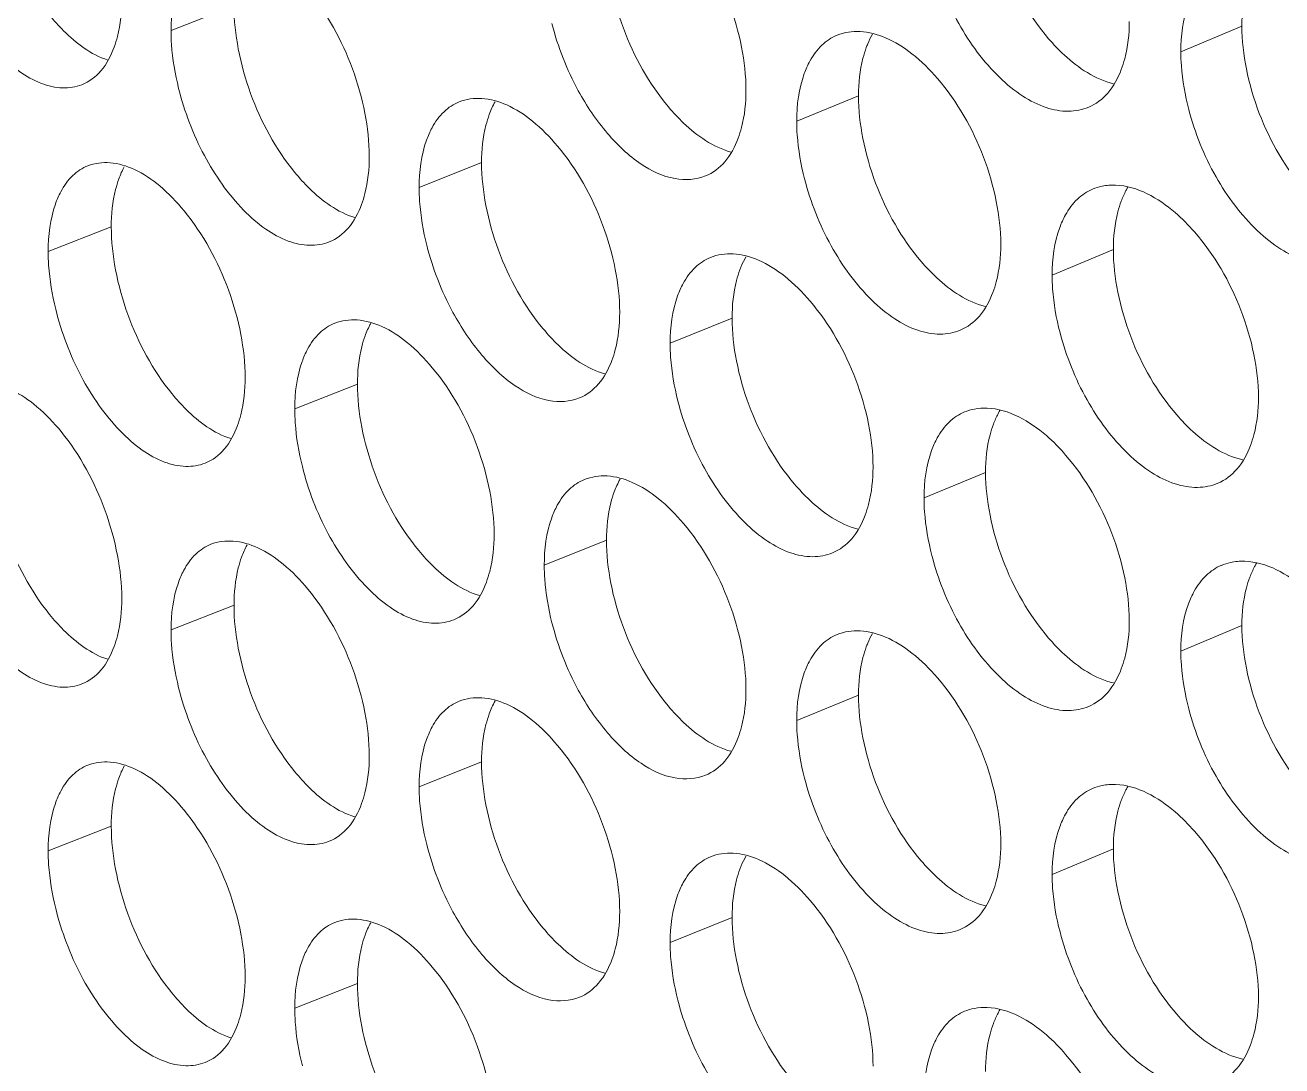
# Model space of a CAD drawing. Header units: millimetres. Extents: x 1177 to 4147, y 93 to 2194.
# Drawn here: x 2535.62 to 2552.14, y 726.94 to 740.61 of the extents above; entities that cross this region are included whole.
import ezdxf

# ---------------------------------------------------------------- set-up
doc = ezdxf.new("R2010")
doc.units = ezdxf.units.MM
doc.header["$LTSCALE"] = 0.1
doc.layers.get('0').update_dxf_attribs({"lineweight": 13})
doc.layers.add('标注', color=251, linetype='Continuous', lineweight=9)

# ---------------------------------------------------------------- blocks, each defined once
blk = doc.blocks.new('02')
for points, knots in [([(4627.348, 522.744), (4597.363, 531.299), (4553.55, 545.69), (4497.641, 568.487), (4458.71, 586.649), (4422.281, 606.068), (4388.51, 626.659), (4357.551, 648.334), (4338.416, 663.815), (4329.392, 671.722)], [0, 0, 0, 0, 0.278685, 0.411475, 0.539478, 0.662459, 0.780251, 0.892768, 1, 1, 1, 1]), ([(4626.906, 521.428), (4597.052, 529.945), (4553.424, 544.261), (4497.732, 566.923), (4458.929, 584.973), (4422.597, 604.269), (4388.892, 624.729), (4357.964, 646.263), (4338.829, 661.641), (4329.798, 669.496)], [0, 0, 0, 0, 0.278468, 0.411196, 0.539177, 0.662176, 0.780023, 0.892638, 1, 1, 1, 1]), ([(4628.518, 518.372), (4598.337, 526.935), (4554.235, 541.353), (4497.955, 564.22), (4458.766, 582.448), (4422.099, 601.945), (4388.114, 622.628), (4356.965, 644.402), (4337.717, 659.96), (4328.641, 667.907)], [0, 0, 0, 0, 0.278732, 0.411552, 0.539576, 0.662563, 0.780343, 0.892822, 1, 1, 1, 1]), ([(4328.202, 667.332), (4337.3, 659.316), (4356.601, 643.626), (4387.852, 621.677), (4421.956, 600.844), (4458.755, 581.215), (4498.091, 562.874), (4554.59, 539.876), (4598.873, 525.389), (4629.18, 516.79)], [0, 0, 0, 0, 0.107262, 0.219794, 0.337581, 0.460553, 0.588547, 0.721328, 1, 1, 1, 1])]:
    blk.add_open_spline(points, degree=3, knots=knots)
at = {"layer": '标注'}
for p, q in [((4395.371, 649.648), (4394.189, 649.185)), ((4414.291, 649.269), (4413.145, 648.785)), ((4407.093, 647.963), (4405.934, 647.487)), ((4407.093, 647.963), (4405.934, 647.487)), ((4400.018, 646.707), (4398.846, 646.239)), ((4393.067, 645.501), (4391.882, 645.041)), ((4411.878, 645.078), (4410.728, 644.597)), ((4411.878, 645.078), (4410.728, 644.597)), ((4404.721, 643.789), (4403.558, 643.316)), ((4397.688, 642.55), (4396.511, 642.085)), ((4409.479, 640.893), (4408.324, 640.414)), ((4402.363, 639.62), (4401.195, 639.15)), ((4395.371, 638.398), (4394.189, 637.935)), ((4414.291, 638.019), (4413.145, 637.535)), ((4407.093, 636.713), (4405.934, 636.237)), ((4400.018, 635.457), (4398.846, 634.989)), ((4393.067, 634.251), (4391.882, 633.791)), ((4411.878, 633.828), (4410.728, 633.347)), ((4404.721, 632.539), (4403.558, 632.066)), ((4397.688, 631.3), (4396.511, 630.835))]:
    blk.add_line(p, q, dxfattribs=at)
for centre, radius, start, end in [((4411.856, 645.33), 0.952, 101.531, 112.7006), ((4411.856, 645.33), 0.952, 101.531, 112.7006), ((4414.281, 638.263), 0.96, 102.3564, 112.9065), ((4411.856, 634.08), 0.952, 101.531, 112.7006)]:
    blk.add_arc(centre, radius, start, end, dxfattribs=at)
for points, knots in [([(4409.479, 652.143), (4409.479, 651.873), (4409.544, 651.313), (4409.858, 650.229), (4410.293, 649.463), (4410.664, 649.033)], [0, 0, 0, 0, 0.239274, 0.496012, 1, 1, 1, 1]), ([(4404.982, 648.068), (4404.982, 648.338), (4404.917, 648.898), (4404.605, 649.983), (4404.176, 650.75), (4403.809, 651.184)], [0, 0, 0, 0, 0.239276, 0.49611, 1, 1, 1, 1]), ([(4404.982, 648.068), (4404.982, 648.338), (4404.917, 648.898), (4404.605, 649.983), (4404.176, 650.75), (4403.809, 651.184)], [0, 0, 0, 0, 0.239276, 0.49611, 1, 1, 1, 1]), ([(4389.73, 651.067), (4389.837, 650.631), (4390.144, 649.81), (4390.745, 648.931), (4391.31, 648.419), (4391.727, 648.183), (4392.138, 648.086), (4392.402, 648.126), (4392.516, 648.17)], [0, 0, 0, 0, 0.306595, 0.592601, 0.716644, 0.823962, 0.916568, 1, 1, 1, 1]), ([(4402.363, 650.87), (4402.363, 650.601), (4402.427, 650.04), (4402.736, 648.955), (4403.162, 648.186), (4403.527, 647.752)], [0, 0, 0, 0, 0.239489, 0.496465, 1, 1, 1, 1]), ([(4402.363, 650.87), (4402.363, 650.601), (4402.427, 650.04), (4402.736, 648.955), (4403.162, 648.186), (4403.527, 647.752)], [0, 0, 0, 0, 0.239489, 0.496465, 1, 1, 1, 1]), ([(4408.472, 650.582), (4408.585, 650.143), (4408.913, 649.318), (4409.551, 648.448), (4410.148, 647.951), (4410.589, 647.727), (4411.022, 647.646), (4411.296, 647.697), (4411.415, 647.747)], [0, 0, 0, 0, 0.302626, 0.586607, 0.710758, 0.819158, 0.913847, 1, 1, 1, 1]), ([(4394.429, 650.306), (4394.389, 650.231), (4394.237, 649.876), (4394.189, 649.484), (4394.189, 649.185)], [0, 0, 0, 0, 0.22205, 1, 1, 1, 1]), ([(4397.91, 646.827), (4397.91, 647.097), (4397.846, 647.657), (4397.54, 648.743), (4397.119, 649.514), (4396.757, 649.951)], [0, 0, 0, 0, 0.239493, 0.496564, 1, 1, 1, 1]), ([(4414.44, 650.175), (4414.415, 650.109), (4414.323, 649.816), (4414.291, 649.506), (4414.291, 649.269)], [0, 0, 0, 0, 0.230311, 1, 1, 1, 1]), ([(4393.122, 648.875), (4393.146, 648.941), (4393.234, 649.233), (4393.265, 649.542), (4393.265, 649.777)], [0, 0, 0, 0, 0.229076, 1, 1, 1, 1]), ([(4413.398, 649.914), (4413.356, 649.838), (4413.196, 649.483), (4413.145, 649.086), (4413.145, 648.785)], [0, 0, 0, 0, 0.2238, 1, 1, 1, 1]), ([(4391.908, 649.477), (4391.992, 649.375), (4392.298, 649.03), (4392.687, 648.736), (4393.002, 648.633)], [0, 0, 0, 0, 0.285023, 1, 1, 1, 1]), ([(4395.371, 649.648), (4395.371, 649.378), (4395.434, 648.817), (4395.736, 647.731), (4396.155, 646.959), (4396.515, 646.521)], [0, 0, 0, 0, 0.239706, 0.496917, 1, 1, 1, 1]), ([(4401.34, 649.316), (4401.396, 649.097), (4401.535, 648.665), (4401.862, 647.96), (4402.332, 647.265), (4402.943, 646.678), (4403.596, 646.362), (4404.046, 646.385), (4404.224, 646.457)], [0, 0, 0, 0, 0.152387, 0.304947, 0.522872, 0.714293, 0.870269, 1, 1, 1, 1]), ([(4401.34, 649.316), (4401.396, 649.097), (4401.535, 648.665), (4401.862, 647.96), (4402.332, 647.265), (4402.943, 646.678), (4403.596, 646.362), (4404.046, 646.385), (4404.224, 646.457)], [0, 0, 0, 0, 0.152387, 0.304947, 0.522872, 0.714293, 0.870269, 1, 1, 1, 1]), ([(4412.027, 648.454), (4412.052, 648.52), (4412.145, 648.813), (4412.177, 649.123), (4412.177, 649.359)], [0, 0, 0, 0, 0.230247, 1, 1, 1, 1]), ([(4414.291, 649.269), (4414.291, 649), (4414.357, 648.44), (4414.675, 647.357), (4415.114, 646.593), (4415.489, 646.165)], [0, 0, 0, 0, 0.239131, 0.495711, 1, 1, 1, 1]), ([(4394.189, 649.185), (4394.189, 649.098), (4394.203, 648.733), (4394.265, 648.371), (4394.332, 648.1)], [0, 0, 0, 0, 0.237814, 1, 1, 1, 1]), ([(4406.692, 649.098), (4406.587, 649.055), (4406.383, 648.919), (4406.242, 648.722), (4406.182, 648.613)], [0, 0, 0, 0, 0.478136, 1, 1, 1, 1]), ([(4406.692, 649.098), (4406.587, 649.055), (4406.383, 648.919), (4406.242, 648.722), (4406.182, 648.613)], [0, 0, 0, 0, 0.478136, 1, 1, 1, 1]), ([(4408.578, 648.284), (4408.433, 648.453), (4408.136, 648.749), (4407.641, 649.064), (4407.146, 649.199), (4406.827, 649.154), (4406.692, 649.098)], [0, 0, 0, 0, 0.30699, 0.573081, 0.799443, 1, 1, 1, 1]), ([(4408.578, 648.284), (4408.433, 648.453), (4408.136, 648.749), (4407.641, 649.064), (4407.146, 649.199), (4406.827, 649.154), (4406.692, 649.098)], [0, 0, 0, 0, 0.30699, 0.573081, 0.799443, 1, 1, 1, 1]), ([(4407.357, 649.118), (4407.323, 649.059), (4407.283, 648.976), (4407.249, 648.89), (4407.24, 648.868)], [0, 0, 0, 0, 0.741765, 1, 1, 1, 1]), ([(4407.357, 649.118), (4407.323, 649.059), (4407.283, 648.976), (4407.249, 648.89), (4407.24, 648.868)], [0, 0, 0, 0, 0.741765, 1, 1, 1, 1]), ([(4410.664, 649.033), (4410.756, 648.925), (4411.099, 648.566), (4411.537, 648.271), (4411.884, 648.189)], [0, 0, 0, 0, 0.285356, 1, 1, 1, 1]), ([(4392.516, 648.17), (4392.653, 648.223), (4392.917, 648.425), (4393.064, 648.715), (4393.122, 648.875)], [0, 0, 0, 0, 0.462617, 1, 1, 1, 1]), ([(4407.24, 648.868), (4407.216, 648.802), (4407.125, 648.509), (4407.093, 648.199), (4407.093, 647.963)], [0, 0, 0, 0, 0.229871, 1, 1, 1, 1]), ([(4407.24, 648.868), (4407.216, 648.802), (4407.125, 648.509), (4407.093, 648.199), (4407.093, 647.963)], [0, 0, 0, 0, 0.229871, 1, 1, 1, 1]), ([(4413.145, 648.785), (4413.145, 648.699), (4413.16, 648.334), (4413.224, 647.972), (4413.295, 647.703)], [0, 0, 0, 0, 0.238027, 1, 1, 1, 1]), ([(4406.182, 648.613), (4406.141, 648.538), (4405.984, 648.183), (4405.934, 647.788), (4405.934, 647.487)], [0, 0, 0, 0, 0.223124, 1, 1, 1, 1]), ([(4406.182, 648.613), (4406.141, 648.538), (4405.984, 648.183), (4405.934, 647.788), (4405.934, 647.487)], [0, 0, 0, 0, 0.223124, 1, 1, 1, 1]), ([(4411.415, 647.747), (4411.552, 647.804), (4411.815, 648.007), (4411.967, 648.296), (4412.027, 648.454)], [0, 0, 0, 0, 0.467837, 1, 1, 1, 1]), ([(4394.332, 648.1), (4394.441, 647.664), (4394.754, 646.841), (4395.363, 645.965), (4395.936, 645.457), (4396.36, 645.223), (4396.776, 645.131), (4397.043, 645.173), (4397.158, 645.218)], [0, 0, 0, 0, 0.305591, 0.59108, 0.715148, 0.822737, 0.915872, 1, 1, 1, 1]), ([(4404.835, 647.164), (4404.86, 647.23), (4404.951, 647.523), (4404.982, 647.832), (4404.982, 648.068)], [0, 0, 0, 0, 0.229806, 1, 1, 1, 1]), ([(4404.835, 647.164), (4404.86, 647.23), (4404.951, 647.523), (4404.982, 647.832), (4404.982, 648.068)], [0, 0, 0, 0, 0.229806, 1, 1, 1, 1]), ([(4409.765, 645.173), (4409.765, 645.443), (4409.699, 646.003), (4409.384, 647.087), (4408.949, 647.853), (4408.578, 648.284)], [0, 0, 0, 0, 0.239132, 0.495807, 1, 1, 1, 1]), ([(4409.765, 645.173), (4409.765, 645.443), (4409.699, 646.003), (4409.384, 647.087), (4408.949, 647.853), (4408.578, 648.284)], [0, 0, 0, 0, 0.239132, 0.495807, 1, 1, 1, 1]), ([(4399.599, 647.848), (4399.493, 647.806), (4399.289, 647.671), (4399.149, 647.472), (4399.089, 647.363)], [0, 0, 0, 0, 0.476586, 1, 1, 1, 1]), ([(4401.444, 647.018), (4401.302, 647.187), (4401.013, 647.483), (4400.53, 647.801), (4400.045, 647.942), (4399.731, 647.901), (4399.599, 647.848)], [0, 0, 0, 0, 0.3085, 0.575059, 0.800797, 1, 1, 1, 1]), ([(4407.093, 647.963), (4407.093, 647.693), (4407.158, 647.134), (4407.471, 646.049), (4407.902, 645.282), (4408.271, 644.85)], [0, 0, 0, 0, 0.239345, 0.496163, 1, 1, 1, 1]), ([(4407.093, 647.963), (4407.093, 647.693), (4407.158, 647.134), (4407.471, 646.049), (4407.902, 645.282), (4408.271, 644.85)], [0, 0, 0, 0, 0.239345, 0.496163, 1, 1, 1, 1]), ([(4400.163, 647.611), (4400.139, 647.545), (4400.049, 647.252), (4400.018, 646.943), (4400.018, 646.707)], [0, 0, 0, 0, 0.229432, 1, 1, 1, 1]), ([(4403.527, 647.752), (4403.617, 647.646), (4403.945, 647.292), (4404.365, 646.997), (4404.7, 646.906)], [0, 0, 0, 0, 0.285293, 1, 1, 1, 1]), ([(4403.527, 647.752), (4403.617, 647.646), (4403.945, 647.292), (4404.365, 646.997), (4404.7, 646.906)], [0, 0, 0, 0, 0.285293, 1, 1, 1, 1]), ([(4413.295, 647.703), (4413.409, 647.264), (4413.742, 646.439), (4414.389, 645.57), (4414.994, 645.077), (4415.442, 644.856), (4415.879, 644.78), (4416.156, 644.834), (4416.276, 644.885)], [0, 0, 0, 0, 0.301654, 0.585147, 0.709328, 0.817996, 0.913192, 1, 1, 1, 1]), ([(4399.089, 647.363), (4399.048, 647.287), (4398.894, 646.933), (4398.846, 646.539), (4398.846, 646.239)], [0, 0, 0, 0, 0.222471, 1, 1, 1, 1]), ([(4405.934, 647.487), (4405.934, 647.4), (4405.948, 647.036), (4406.012, 646.673), (4406.081, 646.404)], [0, 0, 0, 0, 0.237945, 1, 1, 1, 1]), ([(4405.934, 647.487), (4405.934, 647.4), (4405.948, 647.036), (4406.012, 646.673), (4406.081, 646.404)], [0, 0, 0, 0, 0.237945, 1, 1, 1, 1]), ([(4404.224, 646.457), (4404.362, 646.513), (4404.626, 646.716), (4404.776, 647.005), (4404.835, 647.164)], [0, 0, 0, 0, 0.465952, 1, 1, 1, 1]), ([(4404.224, 646.457), (4404.362, 646.513), (4404.626, 646.716), (4404.776, 647.005), (4404.835, 647.164)], [0, 0, 0, 0, 0.465952, 1, 1, 1, 1]), ([(4402.611, 643.899), (4402.611, 644.168), (4402.546, 644.729), (4402.236, 645.814), (4401.81, 646.583), (4401.444, 647.018)], [0, 0, 0, 0, 0.239348, 0.496261, 1, 1, 1, 1]), ([(4392.629, 646.648), (4392.524, 646.607), (4392.318, 646.471), (4392.179, 646.272), (4392.12, 646.161)], [0, 0, 0, 0, 0.474911, 1, 1, 1, 1]), ([(4394.434, 645.801), (4394.296, 645.97), (4394.014, 646.267), (4393.542, 646.588), (4393.068, 646.734), (4392.759, 646.699), (4392.629, 646.648)], [0, 0, 0, 0, 0.310056, 0.577106, 0.802202, 1, 1, 1, 1]), ([(4397.766, 645.924), (4397.79, 645.99), (4397.88, 646.283), (4397.91, 646.591), (4397.91, 646.827)], [0, 0, 0, 0, 0.229368, 1, 1, 1, 1]), ([(4400.018, 646.707), (4400.018, 646.437), (4400.082, 645.877), (4400.389, 644.791), (4400.812, 644.021), (4401.176, 643.586)], [0, 0, 0, 0, 0.239561, 0.496616, 1, 1, 1, 1]), ([(4396.515, 646.521), (4396.6, 646.417), (4396.916, 646.068), (4397.317, 645.774), (4397.64, 645.675)], [0, 0, 0, 0, 0.285157, 1, 1, 1, 1]), ([(4393.209, 646.404), (4393.186, 646.338), (4393.098, 646.045), (4393.067, 645.736), (4393.067, 645.501)], [0, 0, 0, 0, 0.228996, 1, 1, 1, 1]), ([(4398.846, 646.239), (4398.846, 646.153), (4398.86, 645.788), (4398.923, 645.425), (4398.991, 645.155)], [0, 0, 0, 0, 0.237866, 1, 1, 1, 1]), ([(4406.081, 646.404), (4406.194, 645.966), (4406.519, 645.142), (4407.152, 644.27), (4407.745, 643.771), (4408.183, 643.545), (4408.613, 643.463), (4408.886, 643.512), (4409.004, 643.561)], [0, 0, 0, 0, 0.303115, 0.587343, 0.711479, 0.819744, 0.914178, 1, 1, 1, 1]), ([(4406.081, 646.404), (4406.194, 645.966), (4406.519, 645.142), (4407.152, 644.27), (4407.745, 643.771), (4408.183, 643.545), (4408.613, 643.463), (4408.886, 643.512), (4409.004, 643.561)], [0, 0, 0, 0, 0.303115, 0.587343, 0.711479, 0.819744, 0.914178, 1, 1, 1, 1]), ([(4411.489, 646.209), (4411.384, 646.165), (4411.181, 646.029), (4411.039, 645.833), (4410.979, 645.725)], [0, 0, 0, 0, 0.479105, 1, 1, 1, 1]), ([(4411.489, 646.209), (4411.384, 646.165), (4411.181, 646.029), (4411.039, 645.833), (4410.979, 645.725)], [0, 0, 0, 0, 0.479105, 1, 1, 1, 1]), ([(4413.402, 645.406), (4413.289, 645.535), (4412.887, 645.947), (4412.33, 646.268), (4411.921, 646.284)], [0, 0, 0, 0, 0.295157, 1, 1, 1, 1]), ([(4413.402, 645.406), (4413.289, 645.535), (4412.887, 645.947), (4412.33, 646.268), (4411.921, 646.284)], [0, 0, 0, 0, 0.295157, 1, 1, 1, 1]), ([(4412.149, 646.241), (4412.137, 646.222), (4412.091, 646.139), (4412.052, 646.051), (4412.027, 645.984)], [0, 0, 0, 0, 0.242084, 1, 1, 1, 1]), ([(4412.149, 646.241), (4412.137, 646.222), (4412.091, 646.139), (4412.052, 646.051), (4412.027, 645.984)], [0, 0, 0, 0, 0.242084, 1, 1, 1, 1]), ([(4392.12, 646.161), (4392.08, 646.086), (4391.929, 645.731), (4391.882, 645.34), (4391.882, 645.041)], [0, 0, 0, 0, 0.221845, 1, 1, 1, 1]), ([(4412.027, 645.984), (4412.002, 645.918), (4411.91, 645.625), (4411.878, 645.315), (4411.878, 645.078)], [0, 0, 0, 0, 0.230164, 1, 1, 1, 1]), ([(4412.027, 645.984), (4412.002, 645.918), (4411.91, 645.625), (4411.878, 645.315), (4411.878, 645.078)], [0, 0, 0, 0, 0.230164, 1, 1, 1, 1]), ([(4395.581, 642.674), (4395.581, 642.944), (4395.517, 643.504), (4395.213, 644.591), (4394.794, 645.363), (4394.434, 645.801)], [0, 0, 0, 0, 0.239566, 0.496716, 1, 1, 1, 1]), ([(4397.158, 645.218), (4397.295, 645.273), (4397.559, 645.475), (4397.707, 645.764), (4397.766, 645.924)], [0, 0, 0, 0, 0.463981, 1, 1, 1, 1]), ([(4410.979, 645.725), (4410.937, 645.649), (4410.779, 645.294), (4410.728, 644.898), (4410.728, 644.597)], [0, 0, 0, 0, 0.223573, 1, 1, 1, 1]), ([(4410.979, 645.725), (4410.937, 645.649), (4410.779, 645.294), (4410.728, 644.898), (4410.728, 644.597)], [0, 0, 0, 0, 0.223573, 1, 1, 1, 1]), ([(4393.067, 645.501), (4393.067, 645.231), (4393.13, 644.67), (4393.431, 643.583), (4393.846, 642.81), (4394.205, 642.371)], [0, 0, 0, 0, 0.239778, 0.497068, 1, 1, 1, 1]), ([(4414.602, 642.301), (4414.602, 642.571), (4414.535, 643.13), (4414.216, 644.214), (4413.776, 644.977), (4413.402, 645.406)], [0, 0, 0, 0, 0.238989, 0.495505, 1, 1, 1, 1]), ([(4414.602, 642.301), (4414.602, 642.571), (4414.535, 643.13), (4414.216, 644.214), (4413.776, 644.977), (4413.402, 645.406)], [0, 0, 0, 0, 0.238989, 0.495505, 1, 1, 1, 1]), ([(4391.882, 645.041), (4391.882, 644.954), (4391.896, 644.589), (4391.957, 644.226), (4392.024, 643.956)], [0, 0, 0, 0, 0.237788, 1, 1, 1, 1]), ([(4398.991, 645.155), (4399.046, 644.936), (4399.183, 644.505), (4399.508, 643.799), (4399.975, 643.104), (4400.581, 642.516), (4401.229, 642.197), (4401.678, 642.217), (4401.855, 642.289)], [0, 0, 0, 0, 0.152652, 0.305439, 0.523584, 0.715027, 0.870754, 1, 1, 1, 1]), ([(4406.187, 644.106), (4406.042, 644.275), (4405.748, 644.571), (4405.257, 644.888), (4404.765, 645.024), (4404.448, 644.981), (4404.314, 644.926)], [0, 0, 0, 0, 0.307488, 0.573733, 0.799889, 1, 1, 1, 1]), ([(4409.616, 644.269), (4409.641, 644.335), (4409.733, 644.628), (4409.765, 644.937), (4409.765, 645.173)], [0, 0, 0, 0, 0.2301, 1, 1, 1, 1]), ([(4409.616, 644.269), (4409.641, 644.335), (4409.733, 644.628), (4409.765, 644.937), (4409.765, 645.173)], [0, 0, 0, 0, 0.2301, 1, 1, 1, 1]), ([(4411.878, 645.078), (4411.878, 644.809), (4411.944, 644.249), (4412.26, 643.165), (4412.697, 642.4), (4413.069, 641.971)], [0, 0, 0, 0, 0.239203, 0.495862, 1, 1, 1, 1]), ([(4411.878, 645.078), (4411.878, 644.809), (4411.944, 644.249), (4412.26, 643.165), (4412.697, 642.4), (4413.069, 641.971)], [0, 0, 0, 0, 0.239203, 0.495862, 1, 1, 1, 1]), ([(4404.314, 644.926), (4404.209, 644.883), (4404.005, 644.747), (4403.864, 644.55), (4403.804, 644.441)], [0, 0, 0, 0, 0.477633, 1, 1, 1, 1]), ([(4404.982, 644.94), (4404.948, 644.882), (4404.909, 644.8), (4404.876, 644.716), (4404.868, 644.694)], [0, 0, 0, 0, 0.741798, 1, 1, 1, 1]), ([(4408.271, 644.85), (4408.363, 644.743), (4408.701, 644.386), (4409.133, 644.091), (4409.476, 644.006)], [0, 0, 0, 0, 0.285343, 1, 1, 1, 1]), ([(4408.271, 644.85), (4408.363, 644.743), (4408.701, 644.386), (4409.133, 644.091), (4409.476, 644.006)], [0, 0, 0, 0, 0.285343, 1, 1, 1, 1]), ([(4404.868, 644.694), (4404.843, 644.628), (4404.753, 644.334), (4404.721, 644.025), (4404.721, 643.789)], [0, 0, 0, 0, 0.229724, 1, 1, 1, 1]), ([(4410.728, 644.597), (4410.728, 644.51), (4410.742, 644.145), (4410.807, 643.784), (4410.877, 643.515)], [0, 0, 0, 0, 0.238, 1, 1, 1, 1]), ([(4410.728, 644.597), (4410.728, 644.51), (4410.742, 644.145), (4410.807, 643.784), (4410.877, 643.515)], [0, 0, 0, 0, 0.238, 1, 1, 1, 1]), ([(4403.804, 644.441), (4403.763, 644.365), (4403.607, 644.01), (4403.558, 643.616), (4403.558, 643.316)], [0, 0, 0, 0, 0.222904, 1, 1, 1, 1]), ([(4407.367, 640.993), (4407.367, 641.262), (4407.301, 641.822), (4406.988, 642.907), (4406.555, 643.674), (4406.187, 644.106)], [0, 0, 0, 0, 0.239204, 0.495958, 1, 1, 1, 1]), ([(4409.004, 643.561), (4409.142, 643.618), (4409.405, 643.821), (4409.557, 644.11), (4409.616, 644.269)], [0, 0, 0, 0, 0.467218, 1, 1, 1, 1]), ([(4409.004, 643.561), (4409.142, 643.618), (4409.405, 643.821), (4409.557, 644.11), (4409.616, 644.269)], [0, 0, 0, 0, 0.467218, 1, 1, 1, 1]), ([(4392.024, 643.956), (4392.132, 643.52), (4392.442, 642.698), (4393.047, 641.82), (4393.616, 641.31), (4394.037, 641.075), (4394.45, 640.981), (4394.715, 641.021), (4394.83, 641.066)], [0, 0, 0, 0, 0.306092, 0.591839, 0.715894, 0.823347, 0.916219, 1, 1, 1, 1]), ([(4402.465, 642.995), (4402.49, 643.061), (4402.58, 643.354), (4402.611, 643.663), (4402.611, 643.899)], [0, 0, 0, 0, 0.22966, 1, 1, 1, 1]), ([(4397.262, 643.693), (4397.156, 643.651), (4396.951, 643.515), (4396.812, 643.317), (4396.752, 643.207)], [0, 0, 0, 0, 0.476042, 1, 1, 1, 1]), ([(4399.094, 642.857), (4398.953, 643.026), (4398.666, 643.322), (4398.186, 643.642), (4397.705, 643.784), (4397.394, 643.745), (4397.262, 643.693)], [0, 0, 0, 0, 0.309013, 0.575734, 0.801259, 1, 1, 1, 1]), ([(4401.176, 643.586), (4401.264, 643.481), (4401.588, 643.128), (4402.002, 642.834), (4402.333, 642.74)], [0, 0, 0, 0, 0.285256, 1, 1, 1, 1]), ([(4404.721, 643.789), (4404.721, 643.519), (4404.786, 642.959), (4405.096, 641.874), (4405.525, 641.106), (4405.893, 640.673)], [0, 0, 0, 0, 0.239417, 0.496314, 1, 1, 1, 1]), ([(4397.831, 643.453), (4397.807, 643.387), (4397.718, 643.094), (4397.688, 642.785), (4397.688, 642.55)], [0, 0, 0, 0, 0.229286, 1, 1, 1, 1]), ([(4410.877, 643.515), (4410.991, 643.076), (4411.321, 642.251), (4411.963, 641.381), (4412.564, 640.886), (4413.009, 640.664), (4413.444, 640.585), (4413.719, 640.637), (4413.839, 640.688)], [0, 0, 0, 0, 0.302139, 0.585875, 0.710041, 0.818575, 0.913518, 1, 1, 1, 1]), ([(4410.877, 643.515), (4410.991, 643.076), (4411.321, 642.251), (4411.963, 641.381), (4412.564, 640.886), (4413.009, 640.664), (4413.444, 640.585), (4413.719, 640.637), (4413.839, 640.688)], [0, 0, 0, 0, 0.302139, 0.585875, 0.710041, 0.818575, 0.913518, 1, 1, 1, 1]), ([(4396.752, 643.207), (4396.712, 643.131), (4396.559, 642.777), (4396.511, 642.384), (4396.511, 642.085)], [0, 0, 0, 0, 0.222259, 1, 1, 1, 1]), ([(4403.558, 643.316), (4403.558, 643.229), (4403.572, 642.864), (4403.635, 642.502), (4403.704, 642.232)], [0, 0, 0, 0, 0.237919, 1, 1, 1, 1]), ([(4401.855, 642.289), (4401.992, 642.344), (4402.256, 642.547), (4402.406, 642.836), (4402.465, 642.995)], [0, 0, 0, 0, 0.465305, 1, 1, 1, 1]), ([(4395.437, 641.772), (4395.461, 641.837), (4395.55, 642.13), (4395.581, 642.439), (4395.581, 642.674)], [0, 0, 0, 0, 0.229222, 1, 1, 1, 1]), ([(4400.254, 639.735), (4400.254, 640.005), (4400.189, 640.565), (4399.882, 641.651), (4399.457, 642.421), (4399.094, 642.857)], [0, 0, 0, 0, 0.239421, 0.496413, 1, 1, 1, 1]), ([(4392.126, 641.657), (4391.988, 641.826), (4391.708, 642.122), (4391.24, 642.445), (4390.769, 642.592), (4390.463, 642.558), (4390.334, 642.509)], [0, 0, 0, 0, 0.310585, 0.577804, 0.802682, 1, 1, 1, 1]), ([(4397.688, 642.55), (4397.688, 642.28), (4397.751, 641.719), (4398.056, 640.633), (4398.477, 639.862), (4398.838, 639.426)], [0, 0, 0, 0, 0.239633, 0.496767, 1, 1, 1, 1]), ([(4394.205, 642.371), (4394.289, 642.268), (4394.6, 641.921), (4394.995, 641.627), (4395.314, 641.526)], [0, 0, 0, 0, 0.285095, 1, 1, 1, 1]), ([(4403.704, 642.232), (4403.816, 641.794), (4404.139, 640.97), (4404.767, 640.098), (4405.356, 639.597), (4405.791, 639.37), (4406.218, 639.285), (4406.49, 639.333), (4406.608, 639.381)], [0, 0, 0, 0, 0.303606, 0.588083, 0.712204, 0.820335, 0.914512, 1, 1, 1, 1]), ([(4414.452, 641.396), (4414.477, 641.462), (4414.57, 641.755), (4414.602, 642.065), (4414.602, 642.301)], [0, 0, 0, 0, 0.230395, 1, 1, 1, 1]), ([(4414.452, 641.396), (4414.477, 641.462), (4414.57, 641.755), (4414.602, 642.065), (4414.602, 642.301)], [0, 0, 0, 0, 0.230395, 1, 1, 1, 1]), ([(4396.511, 642.085), (4396.511, 641.998), (4396.525, 641.633), (4396.587, 641.27), (4396.654, 641)], [0, 0, 0, 0, 0.23784, 1, 1, 1, 1]), ([(4409.084, 642.026), (4408.978, 641.982), (4408.775, 641.846), (4408.634, 641.65), (4408.574, 641.541)], [0, 0, 0, 0, 0.478627, 1, 1, 1, 1]), ([(4410.983, 641.217), (4410.871, 641.347), (4410.472, 641.758), (4409.918, 642.082), (4409.51, 642.098)], [0, 0, 0, 0, 0.295598, 1, 1, 1, 1]), ([(4409.746, 642.052), (4409.735, 642.033), (4409.69, 641.951), (4409.652, 641.865), (4409.627, 641.798)], [0, 0, 0, 0, 0.242093, 1, 1, 1, 1]), ([(4413.069, 641.971), (4413.163, 641.863), (4413.51, 641.502), (4413.955, 641.208), (4414.306, 641.128)], [0, 0, 0, 0, 0.285361, 1, 1, 1, 1]), ([(4413.069, 641.971), (4413.163, 641.863), (4413.51, 641.502), (4413.955, 641.208), (4414.306, 641.128)], [0, 0, 0, 0, 0.285361, 1, 1, 1, 1]), ([(4394.83, 641.066), (4394.967, 641.12), (4395.231, 641.322), (4395.379, 641.612), (4395.437, 641.772)], [0, 0, 0, 0, 0.463304, 1, 1, 1, 1]), ([(4409.627, 641.798), (4409.602, 641.732), (4409.511, 641.439), (4409.479, 641.129), (4409.479, 640.893)], [0, 0, 0, 0, 0.230017, 1, 1, 1, 1]), ([(4393.265, 638.527), (4393.265, 638.797), (4393.201, 639.357), (4392.899, 640.444), (4392.483, 641.217), (4392.126, 641.657)], [0, 0, 0, 0, 0.239639, 0.496867, 1, 1, 1, 1]), ([(4408.574, 641.541), (4408.532, 641.466), (4408.375, 641.11), (4408.324, 640.715), (4408.324, 640.414)], [0, 0, 0, 0, 0.223347, 1, 1, 1, 1]), ([(4390.778, 641.359), (4390.778, 641.089), (4390.841, 640.529), (4391.139, 639.442), (4391.552, 638.668), (4391.908, 638.227)], [0, 0, 0, 0, 0.239851, 0.497219, 1, 1, 1, 1]), ([(4413.839, 640.688), (4413.976, 640.746), (4414.239, 640.949), (4414.392, 641.237), (4414.452, 641.396)], [0, 0, 0, 0, 0.468447, 1, 1, 1, 1]), ([(4413.839, 640.688), (4413.976, 640.746), (4414.239, 640.949), (4414.392, 641.237), (4414.452, 641.396)], [0, 0, 0, 0, 0.468447, 1, 1, 1, 1]), ([(4396.654, 641), (4396.764, 640.563), (4397.079, 639.74), (4397.694, 638.865), (4398.271, 638.358), (4398.697, 638.126), (4399.116, 638.036), (4399.384, 638.079), (4399.5, 638.126)], [0, 0, 0, 0, 0.305092, 0.590325, 0.714405, 0.822131, 0.915528, 1, 1, 1, 1]), ([(4407.219, 640.089), (4407.244, 640.155), (4407.335, 640.447), (4407.367, 640.757), (4407.367, 640.993)], [0, 0, 0, 0, 0.229953, 1, 1, 1, 1]), ([(4412.177, 638.109), (4412.177, 638.379), (4412.11, 638.939), (4411.793, 640.023), (4411.355, 640.787), (4410.983, 641.217)], [0, 0, 0, 0, 0.23906, 0.495656, 1, 1, 1, 1]), ([(4401.95, 640.759), (4401.844, 640.717), (4401.64, 640.581), (4401.499, 640.384), (4401.44, 640.274)], [0, 0, 0, 0, 0.477116, 1, 1, 1, 1]), ([(4403.809, 639.934), (4403.666, 640.103), (4403.374, 640.399), (4402.886, 640.717), (4402.398, 640.855), (4402.083, 640.813), (4401.95, 640.759)], [0, 0, 0, 0, 0.307992, 0.574392, 0.80034, 1, 1, 1, 1]), ([(4409.479, 640.893), (4409.479, 640.623), (4409.544, 640.063), (4409.858, 638.979), (4410.293, 638.213), (4410.664, 637.783)], [0, 0, 0, 0, 0.239274, 0.496012, 1, 1, 1, 1]), ([(4402.508, 640.525), (4402.484, 640.459), (4402.394, 640.166), (4402.363, 639.856), (4402.363, 639.62)], [0, 0, 0, 0, 0.229578, 1, 1, 1, 1]), ([(4405.893, 640.673), (4405.983, 640.567), (4406.316, 640.211), (4406.742, 639.916), (4407.081, 639.828)], [0, 0, 0, 0, 0.285322, 1, 1, 1, 1]), ([(4408.324, 640.414), (4408.324, 640.327), (4408.339, 639.963), (4408.403, 639.601), (4408.472, 639.332)], [0, 0, 0, 0, 0.237972, 1, 1, 1, 1]), ([(4401.44, 640.274), (4401.399, 640.199), (4401.244, 639.844), (4401.195, 639.45), (4401.195, 639.15)], [0, 0, 0, 0, 0.222686, 1, 1, 1, 1]), ([(4406.608, 639.381), (4406.745, 639.438), (4407.009, 639.641), (4407.16, 639.929), (4407.219, 640.089)], [0, 0, 0, 0, 0.46659, 1, 1, 1, 1]), ([(4389.73, 639.817), (4389.837, 639.381), (4390.144, 638.56), (4390.745, 637.681), (4391.31, 637.169), (4391.727, 636.933), (4392.138, 636.836), (4392.402, 636.876), (4392.516, 636.92)], [0, 0, 0, 0, 0.306595, 0.592601, 0.716644, 0.823962, 0.916568, 1, 1, 1, 1]), ([(4404.982, 636.818), (4404.982, 637.088), (4404.917, 637.648), (4404.605, 638.733), (4404.176, 639.5), (4403.809, 639.934)], [0, 0, 0, 0, 0.239276, 0.49611, 1, 1, 1, 1]), ([(4396.757, 638.701), (4396.618, 638.87), (4396.333, 639.167), (4395.857, 639.487), (4395.38, 639.631), (4395.069, 639.594), (4394.939, 639.543)], [0, 0, 0, 0, 0.309532, 0.576416, 0.801728, 1, 1, 1, 1]), ([(4400.109, 638.832), (4400.133, 638.898), (4400.223, 639.191), (4400.254, 639.499), (4400.254, 639.735)], [0, 0, 0, 0, 0.229514, 1, 1, 1, 1]), ([(4402.363, 639.62), (4402.363, 639.351), (4402.427, 638.79), (4402.736, 637.705), (4403.162, 636.936), (4403.527, 636.502)], [0, 0, 0, 0, 0.239489, 0.496465, 1, 1, 1, 1]), ([(4394.939, 639.543), (4394.833, 639.501), (4394.628, 639.366), (4394.488, 639.167), (4394.429, 639.056)], [0, 0, 0, 0, 0.475484, 1, 1, 1, 1]), ([(4398.838, 639.426), (4398.925, 639.321), (4399.245, 638.971), (4399.652, 638.676), (4399.979, 638.58)], [0, 0, 0, 0, 0.285211, 1, 1, 1, 1]), ([(4395.513, 639.301), (4395.489, 639.235), (4395.401, 638.942), (4395.371, 638.633), (4395.371, 638.398)], [0, 0, 0, 0, 0.229141, 1, 1, 1, 1]), ([(4401.195, 639.15), (4401.195, 639.063), (4401.209, 638.698), (4401.272, 638.336), (4401.34, 638.066)], [0, 0, 0, 0, 0.237892, 1, 1, 1, 1]), ([(4408.472, 639.332), (4408.585, 638.893), (4408.913, 638.068), (4409.551, 637.198), (4410.148, 636.701), (4410.589, 636.477), (4411.022, 636.396), (4411.296, 636.447), (4411.415, 636.497)], [0, 0, 0, 0, 0.302626, 0.586607, 0.710758, 0.819158, 0.913847, 1, 1, 1, 1]), ([(4413.907, 639.148), (4413.802, 639.103), (4413.6, 638.967), (4413.458, 638.772), (4413.398, 638.664)], [0, 0, 0, 0, 0.479572, 1, 1, 1, 1]), ([(4415.834, 638.351), (4415.72, 638.48), (4415.315, 638.891), (4414.756, 639.21), (4414.345, 639.225)], [0, 0, 0, 0, 0.29472, 1, 1, 1, 1]), ([(4414.565, 639.186), (4414.553, 639.166), (4414.506, 639.082), (4414.466, 638.994), (4414.44, 638.925)], [0, 0, 0, 0, 0.242079, 1, 1, 1, 1]), ([(4394.429, 639.056), (4394.389, 638.981), (4394.237, 638.626), (4394.189, 638.234), (4394.189, 637.935)], [0, 0, 0, 0, 0.22205, 1, 1, 1, 1]), ([(4414.44, 638.925), (4414.415, 638.859), (4414.323, 638.566), (4414.291, 638.256), (4414.291, 638.019)], [0, 0, 0, 0, 0.230311, 1, 1, 1, 1]), ([(4397.91, 635.577), (4397.91, 635.847), (4397.846, 636.407), (4397.54, 637.493), (4397.119, 638.264), (4396.757, 638.701)], [0, 0, 0, 0, 0.239493, 0.496564, 1, 1, 1, 1]), ([(4399.5, 638.126), (4399.637, 638.181), (4399.901, 638.383), (4400.05, 638.672), (4400.109, 638.832)], [0, 0, 0, 0, 0.464648, 1, 1, 1, 1]), ([(4413.398, 638.664), (4413.356, 638.588), (4413.196, 638.233), (4413.145, 637.836), (4413.145, 637.535)], [0, 0, 0, 0, 0.2238, 1, 1, 1, 1]), ([(4393.122, 637.625), (4393.146, 637.691), (4393.234, 637.983), (4393.265, 638.292), (4393.265, 638.527)], [0, 0, 0, 0, 0.229076, 1, 1, 1, 1]), ([(4395.371, 638.398), (4395.371, 638.128), (4395.434, 637.567), (4395.736, 636.481), (4396.155, 635.709), (4396.515, 635.271)], [0, 0, 0, 0, 0.239706, 0.496917, 1, 1, 1, 1]), ([(4391.908, 638.227), (4391.992, 638.125), (4392.298, 637.78), (4392.687, 637.486), (4393.002, 637.383)], [0, 0, 0, 0, 0.285023, 1, 1, 1, 1]), ([(4394.189, 637.935), (4394.189, 637.848), (4394.203, 637.483), (4394.265, 637.121), (4394.332, 636.85)], [0, 0, 0, 0, 0.237814, 1, 1, 1, 1]), ([(4401.34, 638.066), (4401.396, 637.847), (4401.535, 637.415), (4401.862, 636.71), (4402.332, 636.015), (4402.943, 635.428), (4403.596, 635.112), (4404.046, 635.135), (4404.224, 635.207)], [0, 0, 0, 0, 0.152387, 0.304947, 0.522872, 0.714293, 0.870269, 1, 1, 1, 1]), ([(4408.578, 637.034), (4408.433, 637.203), (4408.136, 637.499), (4407.641, 637.814), (4407.146, 637.949), (4406.827, 637.904), (4406.692, 637.848)], [0, 0, 0, 0, 0.30699, 0.573081, 0.799443, 1, 1, 1, 1]), ([(4412.027, 637.204), (4412.052, 637.27), (4412.145, 637.563), (4412.177, 637.873), (4412.177, 638.109)], [0, 0, 0, 0, 0.230247, 1, 1, 1, 1]), ([(4414.291, 638.019), (4414.291, 637.75), (4414.357, 637.19), (4414.675, 636.107), (4415.114, 635.343), (4415.489, 634.915)], [0, 0, 0, 0, 0.239131, 0.495711, 1, 1, 1, 1]), ([(4406.692, 637.848), (4406.587, 637.805), (4406.383, 637.669), (4406.242, 637.472), (4406.182, 637.363)], [0, 0, 0, 0, 0.478136, 1, 1, 1, 1]), ([(4407.357, 637.868), (4407.323, 637.809), (4407.283, 637.726), (4407.249, 637.64), (4407.24, 637.618)], [0, 0, 0, 0, 0.741765, 1, 1, 1, 1]), ([(4410.664, 637.783), (4410.756, 637.675), (4411.099, 637.316), (4411.537, 637.021), (4411.884, 636.939)], [0, 0, 0, 0, 0.285356, 1, 1, 1, 1]), ([(4392.516, 636.92), (4392.653, 636.973), (4392.917, 637.175), (4393.064, 637.465), (4393.122, 637.625)], [0, 0, 0, 0, 0.462617, 1, 1, 1, 1]), ([(4407.24, 637.618), (4407.216, 637.552), (4407.125, 637.259), (4407.093, 636.949), (4407.093, 636.713)], [0, 0, 0, 0, 0.229871, 1, 1, 1, 1]), ([(4413.145, 637.535), (4413.145, 637.449), (4413.16, 637.084), (4413.224, 636.722), (4413.295, 636.453)], [0, 0, 0, 0, 0.238027, 1, 1, 1, 1]), ([(4406.182, 637.363), (4406.141, 637.288), (4405.984, 636.933), (4405.934, 636.538), (4405.934, 636.237)], [0, 0, 0, 0, 0.223124, 1, 1, 1, 1]), ([(4409.765, 633.923), (4409.765, 634.193), (4409.699, 634.753), (4409.384, 635.837), (4408.949, 636.603), (4408.578, 637.034)], [0, 0, 0, 0, 0.239132, 0.495807, 1, 1, 1, 1]), ([(4411.415, 636.497), (4411.552, 636.554), (4411.815, 636.757), (4411.967, 637.046), (4412.027, 637.204)], [0, 0, 0, 0, 0.467837, 1, 1, 1, 1]), ([(4394.332, 636.85), (4394.441, 636.414), (4394.754, 635.591), (4395.363, 634.715), (4395.936, 634.207), (4396.36, 633.973), (4396.776, 633.881), (4397.043, 633.923), (4397.158, 633.968)], [0, 0, 0, 0, 0.305591, 0.59108, 0.715148, 0.822737, 0.915872, 1, 1, 1, 1]), ([(4404.835, 635.914), (4404.86, 635.98), (4404.951, 636.273), (4404.982, 636.582), (4404.982, 636.818)], [0, 0, 0, 0, 0.229806, 1, 1, 1, 1]), ([(4399.599, 636.598), (4399.493, 636.556), (4399.289, 636.421), (4399.149, 636.222), (4399.089, 636.113)], [0, 0, 0, 0, 0.476586, 1, 1, 1, 1]), ([(4401.444, 635.768), (4401.302, 635.937), (4401.013, 636.233), (4400.53, 636.551), (4400.045, 636.692), (4399.731, 636.651), (4399.599, 636.598)], [0, 0, 0, 0, 0.3085, 0.575059, 0.800797, 1, 1, 1, 1]), ([(4403.527, 636.502), (4403.617, 636.396), (4403.945, 636.042), (4404.365, 635.747), (4404.7, 635.656)], [0, 0, 0, 0, 0.285293, 1, 1, 1, 1]), ([(4407.093, 636.713), (4407.093, 636.443), (4407.158, 635.884), (4407.471, 634.799), (4407.902, 634.032), (4408.271, 633.6)], [0, 0, 0, 0, 0.239345, 0.496163, 1, 1, 1, 1]), ([(4400.163, 636.361), (4400.139, 636.295), (4400.049, 636.002), (4400.018, 635.693), (4400.018, 635.457)], [0, 0, 0, 0, 0.229432, 1, 1, 1, 1]), ([(4413.295, 636.453), (4413.409, 636.014), (4413.742, 635.189), (4414.389, 634.32), (4414.994, 633.827), (4415.442, 633.606), (4415.879, 633.53), (4416.156, 633.584), (4416.276, 633.635)], [0, 0, 0, 0, 0.301654, 0.585147, 0.709328, 0.817996, 0.913192, 1, 1, 1, 1]), ([(4399.089, 636.113), (4399.048, 636.037), (4398.894, 635.683), (4398.846, 635.289), (4398.846, 634.989)], [0, 0, 0, 0, 0.222471, 1, 1, 1, 1]), ([(4405.934, 636.237), (4405.934, 636.15), (4405.948, 635.786), (4406.012, 635.423), (4406.081, 635.154)], [0, 0, 0, 0, 0.237945, 1, 1, 1, 1]), ([(4404.224, 635.207), (4404.362, 635.263), (4404.626, 635.466), (4404.776, 635.755), (4404.835, 635.914)], [0, 0, 0, 0, 0.465952, 1, 1, 1, 1]), ([(4397.766, 634.674), (4397.79, 634.74), (4397.88, 635.033), (4397.91, 635.341), (4397.91, 635.577)], [0, 0, 0, 0, 0.229368, 1, 1, 1, 1]), ([(4402.611, 632.649), (4402.611, 632.918), (4402.546, 633.479), (4402.236, 634.564), (4401.81, 635.333), (4401.444, 635.768)], [0, 0, 0, 0, 0.239348, 0.496261, 1, 1, 1, 1]), ([(4392.629, 635.398), (4392.524, 635.357), (4392.318, 635.221), (4392.179, 635.022), (4392.12, 634.911)], [0, 0, 0, 0, 0.474911, 1, 1, 1, 1]), ([(4394.434, 634.551), (4394.296, 634.72), (4394.014, 635.017), (4393.542, 635.338), (4393.068, 635.484), (4392.759, 635.449), (4392.629, 635.398)], [0, 0, 0, 0, 0.310056, 0.577106, 0.802202, 1, 1, 1, 1]), ([(4400.018, 635.457), (4400.018, 635.187), (4400.082, 634.627), (4400.389, 633.541), (4400.812, 632.771), (4401.176, 632.336)], [0, 0, 0, 0, 0.239561, 0.496616, 1, 1, 1, 1]), ([(4393.209, 635.154), (4393.186, 635.088), (4393.098, 634.795), (4393.067, 634.486), (4393.067, 634.251)], [0, 0, 0, 0, 0.228996, 1, 1, 1, 1]), ([(4396.515, 635.271), (4396.6, 635.167), (4396.916, 634.818), (4397.317, 634.524), (4397.64, 634.425)], [0, 0, 0, 0, 0.285157, 1, 1, 1, 1]), ([(4406.081, 635.154), (4406.194, 634.716), (4406.519, 633.892), (4407.152, 633.02), (4407.745, 632.521), (4408.183, 632.295), (4408.613, 632.213), (4408.886, 632.262), (4409.004, 632.311)], [0, 0, 0, 0, 0.303115, 0.587343, 0.711479, 0.819744, 0.914178, 1, 1, 1, 1]), ([(4392.12, 634.911), (4392.08, 634.836), (4391.929, 634.481), (4391.882, 634.09), (4391.882, 633.791)], [0, 0, 0, 0, 0.221845, 1, 1, 1, 1]), ([(4398.846, 634.989), (4398.846, 634.903), (4398.86, 634.538), (4398.923, 634.175), (4398.991, 633.905)], [0, 0, 0, 0, 0.237866, 1, 1, 1, 1]), ([(4411.489, 634.959), (4411.384, 634.915), (4411.181, 634.779), (4411.039, 634.583), (4410.979, 634.475)], [0, 0, 0, 0, 0.479105, 1, 1, 1, 1]), ([(4413.402, 634.156), (4413.289, 634.285), (4412.887, 634.697), (4412.33, 635.018), (4411.921, 635.034)], [0, 0, 0, 0, 0.295157, 1, 1, 1, 1]), ([(4412.149, 634.991), (4412.137, 634.972), (4412.091, 634.889), (4412.052, 634.801), (4412.027, 634.734)], [0, 0, 0, 0, 0.242084, 1, 1, 1, 1]), ([(4397.158, 633.968), (4397.295, 634.023), (4397.559, 634.225), (4397.707, 634.514), (4397.766, 634.674)], [0, 0, 0, 0, 0.463981, 1, 1, 1, 1]), ([(4412.027, 634.734), (4412.002, 634.668), (4411.91, 634.375), (4411.878, 634.065), (4411.878, 633.828)], [0, 0, 0, 0, 0.230164, 1, 1, 1, 1]), ([(4395.581, 631.424), (4395.581, 631.694), (4395.517, 632.254), (4395.213, 633.341), (4394.794, 634.113), (4394.434, 634.551)], [0, 0, 0, 0, 0.239566, 0.496716, 1, 1, 1, 1]), ([(4410.979, 634.475), (4410.937, 634.399), (4410.779, 634.044), (4410.728, 633.648), (4410.728, 633.347)], [0, 0, 0, 0, 0.223573, 1, 1, 1, 1]), ([(4393.067, 634.251), (4393.067, 633.981), (4393.13, 633.42), (4393.431, 632.333), (4393.846, 631.56), (4394.205, 631.121)], [0, 0, 0, 0, 0.239778, 0.497068, 1, 1, 1, 1]), ([(4414.602, 631.051), (4414.602, 631.321), (4414.535, 631.88), (4414.216, 632.964), (4413.776, 633.727), (4413.402, 634.156)], [0, 0, 0, 0, 0.238989, 0.495505, 1, 1, 1, 1]), ([(4409.616, 633.019), (4409.641, 633.085), (4409.733, 633.378), (4409.765, 633.687), (4409.765, 633.923)], [0, 0, 0, 0, 0.2301, 1, 1, 1, 1]), ([(4391.882, 633.791), (4391.882, 633.704), (4391.896, 633.339), (4391.957, 632.976), (4392.024, 632.706)], [0, 0, 0, 0, 0.237788, 1, 1, 1, 1]), ([(4398.991, 633.905), (4399.046, 633.686), (4399.183, 633.255), (4399.508, 632.549), (4399.975, 631.854), (4400.581, 631.266), (4401.229, 630.947), (4401.678, 630.967), (4401.855, 631.039)], [0, 0, 0, 0, 0.152652, 0.305439, 0.523584, 0.715027, 0.870754, 1, 1, 1, 1]), ([(4404.314, 633.676), (4404.209, 633.633), (4404.005, 633.497), (4403.864, 633.3), (4403.804, 633.191)], [0, 0, 0, 0, 0.477633, 1, 1, 1, 1]), ([(4406.187, 632.856), (4406.042, 633.025), (4405.748, 633.321), (4405.257, 633.638), (4404.765, 633.774), (4404.448, 633.731), (4404.314, 633.676)], [0, 0, 0, 0, 0.307488, 0.573733, 0.799889, 1, 1, 1, 1]), ([(4404.982, 633.69), (4404.948, 633.632), (4404.909, 633.55), (4404.876, 633.466), (4404.868, 633.444)], [0, 0, 0, 0, 0.741798, 1, 1, 1, 1]), ([(4411.878, 633.828), (4411.878, 633.559), (4411.944, 632.999), (4412.26, 631.915), (4412.697, 631.15), (4413.069, 630.721)], [0, 0, 0, 0, 0.239203, 0.495862, 1, 1, 1, 1]), ([(4404.868, 633.444), (4404.843, 633.378), (4404.753, 633.084), (4404.721, 632.775), (4404.721, 632.539)], [0, 0, 0, 0, 0.229724, 1, 1, 1, 1]), ([(4408.271, 633.6), (4408.363, 633.493), (4408.701, 633.136), (4409.133, 632.841), (4409.476, 632.756)], [0, 0, 0, 0, 0.285343, 1, 1, 1, 1]), ([(4410.728, 633.347), (4410.728, 633.26), (4410.742, 632.895), (4410.807, 632.534), (4410.877, 632.265)], [0, 0, 0, 0, 0.238, 1, 1, 1, 1]), ([(4403.804, 633.191), (4403.763, 633.115), (4403.607, 632.76), (4403.558, 632.366), (4403.558, 632.066)], [0, 0, 0, 0, 0.222904, 1, 1, 1, 1]), ([(4409.004, 632.311), (4409.142, 632.368), (4409.405, 632.571), (4409.557, 632.86), (4409.616, 633.019)], [0, 0, 0, 0, 0.467218, 1, 1, 1, 1]), ([(4407.367, 629.743), (4407.367, 630.012), (4407.301, 630.572), (4406.988, 631.657), (4406.555, 632.424), (4406.187, 632.856)], [0, 0, 0, 0, 0.239204, 0.495958, 1, 1, 1, 1]), ([(4392.024, 632.706), (4392.132, 632.27), (4392.442, 631.448), (4393.047, 630.57), (4393.616, 630.06), (4394.037, 629.825), (4394.45, 629.731), (4394.715, 629.771), (4394.83, 629.816)], [0, 0, 0, 0, 0.306092, 0.591839, 0.715894, 0.823347, 0.916219, 1, 1, 1, 1]), ([(4399.094, 631.607), (4398.953, 631.776), (4398.666, 632.072), (4398.186, 632.392), (4397.705, 632.534), (4397.394, 632.495), (4397.262, 632.443)], [0, 0, 0, 0, 0.309013, 0.575734, 0.801259, 1, 1, 1, 1]), ([(4402.465, 631.745), (4402.49, 631.811), (4402.58, 632.104), (4402.611, 632.413), (4402.611, 632.649)], [0, 0, 0, 0, 0.22966, 1, 1, 1, 1]), ([(4404.721, 632.539), (4404.721, 632.269), (4404.786, 631.709), (4405.096, 630.624), (4405.525, 629.856), (4405.893, 629.423)], [0, 0, 0, 0, 0.239417, 0.496314, 1, 1, 1, 1]), ([(4397.262, 632.443), (4397.156, 632.401), (4396.951, 632.265), (4396.812, 632.067), (4396.752, 631.957)], [0, 0, 0, 0, 0.476042, 1, 1, 1, 1]), ([(4401.176, 632.336), (4401.264, 632.231), (4401.588, 631.878), (4402.002, 631.584), (4402.333, 631.49)], [0, 0, 0, 0, 0.285256, 1, 1, 1, 1]), ([(4410.877, 632.265), (4410.991, 631.826), (4411.321, 631.001), (4411.963, 630.131), (4412.564, 629.636), (4413.009, 629.414), (4413.444, 629.335), (4413.719, 629.387), (4413.839, 629.438)], [0, 0, 0, 0, 0.302139, 0.585875, 0.710041, 0.818575, 0.913518, 1, 1, 1, 1]), ([(4397.831, 632.203), (4397.807, 632.137), (4397.718, 631.844), (4397.688, 631.535), (4397.688, 631.3)], [0, 0, 0, 0, 0.229286, 1, 1, 1, 1]), ([(4403.558, 632.066), (4403.558, 631.979), (4403.572, 631.614), (4403.635, 631.252), (4403.704, 630.982)], [0, 0, 0, 0, 0.237919, 1, 1, 1, 1]), ([(4396.752, 631.957), (4396.712, 631.881), (4396.559, 631.527), (4396.511, 631.134), (4396.511, 630.835)], [0, 0, 0, 0, 0.222259, 1, 1, 1, 1]), ([(4400.254, 628.485), (4400.254, 628.755), (4400.189, 629.315), (4399.882, 630.401), (4399.457, 631.171), (4399.094, 631.607)], [0, 0, 0, 0, 0.239421, 0.496413, 1, 1, 1, 1]), ([(4401.855, 631.039), (4401.992, 631.094), (4402.256, 631.297), (4402.406, 631.586), (4402.465, 631.745)], [0, 0, 0, 0, 0.465305, 1, 1, 1, 1]), ([(4395.437, 630.522), (4395.461, 630.587), (4395.55, 630.88), (4395.581, 631.189), (4395.581, 631.424)], [0, 0, 0, 0, 0.229222, 1, 1, 1, 1]), ([(4394.205, 631.121), (4394.289, 631.018), (4394.6, 630.671), (4394.995, 630.377), (4395.314, 630.276)], [0, 0, 0, 0, 0.285095, 1, 1, 1, 1]), ([(4397.688, 631.3), (4397.688, 631.03), (4397.751, 630.469), (4398.056, 629.383), (4398.477, 628.612), (4398.838, 628.176)], [0, 0, 0, 0, 0.239633, 0.496767, 1, 1, 1, 1]), ([(4403.704, 630.982), (4403.816, 630.544), (4404.139, 629.72), (4404.767, 628.848), (4405.356, 628.347), (4405.791, 628.12), (4406.218, 628.035), (4406.49, 628.083), (4406.608, 628.131)], [0, 0, 0, 0, 0.303606, 0.588083, 0.712204, 0.820335, 0.914512, 1, 1, 1, 1]), ([(4410.983, 629.967), (4410.871, 630.097), (4410.472, 630.508), (4409.918, 630.832), (4409.51, 630.848)], [0, 0, 0, 0, 0.295598, 1, 1, 1, 1]), ([(4414.452, 630.146), (4414.477, 630.212), (4414.57, 630.505), (4414.602, 630.815), (4414.602, 631.051)], [0, 0, 0, 0, 0.230395, 1, 1, 1, 1]), ([(4396.511, 630.835), (4396.511, 630.748), (4396.525, 630.383), (4396.587, 630.02), (4396.654, 629.75)], [0, 0, 0, 0, 0.23784, 1, 1, 1, 1]), ([(4409.084, 630.776), (4408.978, 630.732), (4408.775, 630.596), (4408.634, 630.4), (4408.574, 630.291)], [0, 0, 0, 0, 0.478627, 1, 1, 1, 1]), ([(4409.746, 630.802), (4409.735, 630.783), (4409.69, 630.701), (4409.652, 630.615), (4409.627, 630.548)], [0, 0, 0, 0, 0.242093, 1, 1, 1, 1]), ([(4413.069, 630.721), (4413.163, 630.613), (4413.51, 630.252), (4413.955, 629.958), (4414.306, 629.878)], [0, 0, 0, 0, 0.285361, 1, 1, 1, 1]), ([(4394.83, 629.816), (4394.967, 629.87), (4395.231, 630.072), (4395.379, 630.362), (4395.437, 630.522)], [0, 0, 0, 0, 0.463304, 1, 1, 1, 1]), ([(4409.627, 630.548), (4409.602, 630.482), (4409.511, 630.189), (4409.479, 629.879), (4409.479, 629.643)], [0, 0, 0, 0, 0.230017, 1, 1, 1, 1]), ([(4408.574, 630.291), (4408.532, 630.216), (4408.375, 629.86), (4408.324, 629.465), (4408.324, 629.164)], [0, 0, 0, 0, 0.223347, 1, 1, 1, 1]), ([(4413.839, 629.438), (4413.976, 629.496), (4414.239, 629.699), (4414.392, 629.987), (4414.452, 630.146)], [0, 0, 0, 0, 0.468447, 1, 1, 1, 1]), ([(4412.177, 626.859), (4412.177, 627.129), (4412.11, 627.689), (4411.793, 628.773), (4411.355, 629.537), (4410.983, 629.967)], [0, 0, 0, 0, 0.23906, 0.495656, 1, 1, 1, 1])]:
    blk.add_open_spline(points, degree=3, knots=knots, dxfattribs=at)
for points in [[(4400.272, 647.851), (4400.229, 647.774), (4400.193, 647.693), (4400.163, 647.611)], [(4393.311, 646.631), (4393.271, 646.558), (4393.238, 646.482), (4393.209, 646.404)], [(4411.921, 646.284), (4411.836, 646.287), (4411.749, 646.281), (4411.666, 646.264)], [(4411.921, 646.284), (4411.836, 646.287), (4411.749, 646.281), (4411.666, 646.264)], [(4397.938, 643.689), (4397.896, 643.613), (4397.861, 643.534), (4397.831, 643.453)], [(4409.27, 642.081), (4409.206, 642.069), (4409.143, 642.051), (4409.084, 642.026)], [(4409.51, 642.098), (4409.43, 642.101), (4409.349, 642.096), (4409.27, 642.081)], [(4402.62, 640.768), (4402.576, 640.69), (4402.539, 640.608), (4402.508, 640.525)], [(4395.617, 639.532), (4395.577, 639.458), (4395.542, 639.38), (4395.513, 639.301)], [(4414.345, 639.225), (4414.255, 639.228), (4414.163, 639.221), (4414.075, 639.201)], [(4400.272, 636.601), (4400.229, 636.524), (4400.193, 636.443), (4400.163, 636.361)], [(4393.311, 635.381), (4393.271, 635.308), (4393.238, 635.232), (4393.209, 635.154)], [(4411.921, 635.034), (4411.836, 635.037), (4411.749, 635.031), (4411.666, 635.014)], [(4397.938, 632.439), (4397.896, 632.363), (4397.861, 632.284), (4397.831, 632.203)], [(4409.51, 630.848), (4409.43, 630.851), (4409.349, 630.846), (4409.27, 630.831)], [(4409.27, 630.831), (4409.206, 630.819), (4409.143, 630.801), (4409.084, 630.776)]]:
    blk.add_open_spline(points, degree=3, dxfattribs=at)

msp = doc.modelspace()

# ---------------------------------------------------------------- block references
at = {"xscale": 0.7, "yscale": 0.7, "zscale": 0.7}
msp.add_blockref('02', (-538.391, 286.112), dxfattribs=at)

doc.saveas('drawing.dxf')
